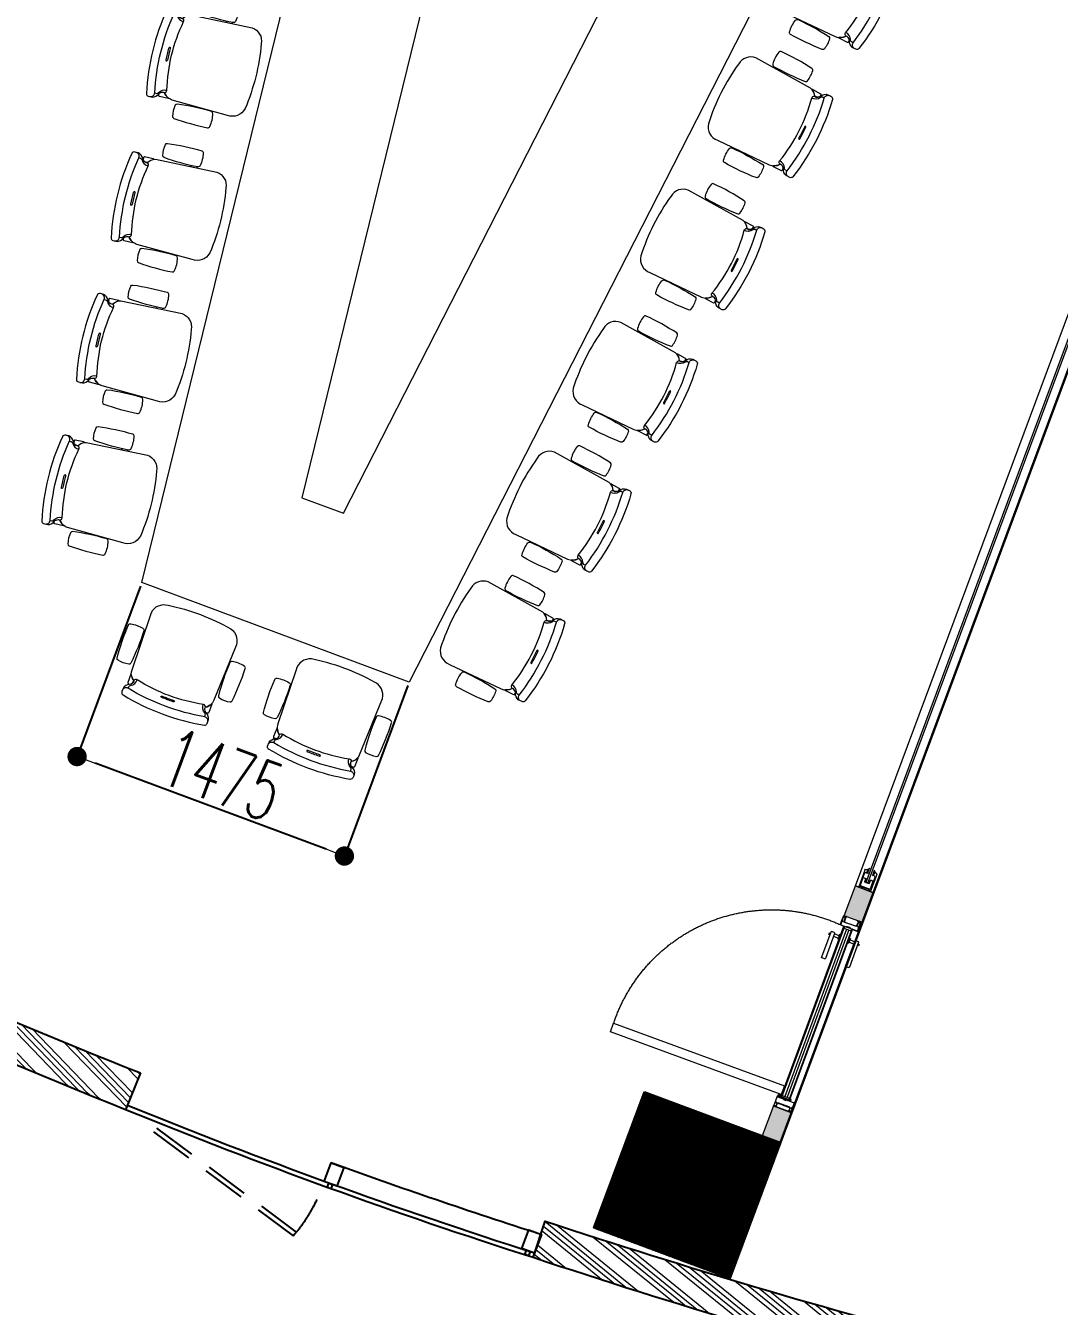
# Model space of a CAD drawing. Header units: millimetres. Extents: x -774950 to -670403, y -1165325 to -1109738.
# Drawn here: x -765314 to -759968, y -1148954 to -1142332 of the extents above; entities that cross this region are included whole.
import ezdxf

# ---------------------------------------------------------------- set-up
doc = ezdxf.new("R2010")
doc.units = ezdxf.units.MM
doc.header["$LTSCALE"] = 3000
doc.header["$MEASUREMENT"] = 0
doc.header["$PDMODE"] = 35
doc.header["$PDSIZE"] = -100
for name, pattern in [('DASHED', [0.75, 0.5, -0.25]), ('DASHED2', [0.375, 0.25, -0.125]), ('HIDDEN', [0.375, 0.25, -0.125])]:
    doc.linetypes.add(name, pattern=pattern)
doc.layers.get('0').update_dxf_attribs({"linetype": 'CONTINUOUS'})
doc.layers.get('DEFPOINTS').update_dxf_attribs({"linetype": 'CONTINUOUS'})
for name, color, linetype, lineweight in [('1-fur', 8, 'CONTINUOUS', 0), ('A-DOOR-FULL', 40, 'CONTINUOUS', 18), ('A-WALL', 26, 'CONTINUOUS', 25), ('AR_01_WALL', 134, 'CONTINUOUS', 20), ('DR-GLASS', 170, 'CONTINUOUS', 13), ('I- FURN', 251, 'CONTINUOUS', 9), ('IN-DOOR', 8, 'CONTINUOUS', 0), ('PR-ALU SECTION', 8, 'CONTINUOUS', 9), ('PR-HATCH', 8, 'CONTINUOUS', 0), ('PR-LINE', 8, 'DASHED2', 9)]:
    doc.layers.add(name, color=color, linetype=linetype, lineweight=lineweight)
for name, color, linetype in [('GFRAME', 7, 'CONTINUOUS'), ('HATCH', 8, 'CONTINUOUS'), ('STR_COL', 3, 'CONTINUOUS'), ('str_col_hatch', 8, 'CONTINUOUS'), ('WIN', 5, 'CONTINUOUS')]:
    doc.layers.add(name, color=color, linetype=linetype)
doc.layers.add('PR- GLASS', color=7, linetype='CONTINUOUS', lineweight=9, true_color=0x0505ff)
doc.layers.add('PR-FULL HT', color=7, linetype='CONTINUOUS', lineweight=13, true_color=0x6e3e30)
doc.styles.add('INSIDE', font='simplex.shx', dxfattribs={"width": 0.6})
doc.dimstyles.new('INTERNAL', dxfattribs={"dimtxt": 300, "dimasz": 100, "dimexe": 50, "dimexo": 20, "dimgap": 25, "dimtad": 1, "dimdec": 0, "dimzin": 9, "dimdsep": 46, "dimtxsty": 'INSIDE', "dimblk1": 'DOT', "dimblk2": 'DOT', "dimsah": 1, "dimcen": 0.09, "dimdle": 30, "dimclrd": 8, "dimclre": 44, "dimadec": 0, "dimazin": 0, "dimtfac": 1, "dimtdec": 0, "dimtofl": 0, "dimtmove": 2, "dimatfit": 3, "dimldrblk": 'DOT', "dimfxl": 0, "dimtolj": 1, "dimtzin": 0, "dimarcsym": 0})

# ---------------------------------------------------------------- blocks, each defined once
blk = doc.blocks.new('A$C59D712C3')
at = {"color": 1}
for points in [[(77.8, 102.3), (69.8, 0), (0, 5.5), (8, 107.8)], [(54.8, 128.2), (52.9, 104.2), (33, 105.8), (34.8, 129.7)]]:
    blk.add_lwpolyline(points, close=True, dxfattribs=at)
blk = doc.blocks.new('A$C61A16EB0')
at = {"rotation": 1.399804186124865}
blk.add_blockref('A$C59D712C3', (0.1, -1.7), dxfattribs=at)
blk = doc.blocks.new('vw layout final block')
at = {"layer": 'AR_01_WALL', "linetype": 'Continuous'}
h = blk.add_hatch(dxfattribs=at)
h.set_pattern_fill('ANSI34', color=8, scale=190, angle=89.02345)
h.set_pattern_definition([(134.023449, (138071.39, 69489.95), (-102.4654, -99.030762), []), (134.023449, (138071.96, 69523.54), (-102.4654, -99.030762), []), (134.023449, (138072.53, 69557.12), (-102.4654, -99.030762), []), (134.023449, (138073.1, 69590.7), (-102.4654, -99.030762), [])])
edge = h.paths.add_edge_path()
edge.add_line((-639752, -1055180.9), (-639828.4, -1055371.5))
edge.add_arc((-626345, -1021736.8), 36236.6, 243.81788, 248.15531, ccw=False)
edge.add_line((-642333.5, -1054255.4), (-642264.5, -1054069.7))
edge.add_arc((-626988.3, -1022924.5), 34689.8, 243.87286, 248.41146)
h = blk.add_hatch(dxfattribs=at)
h.set_pattern_fill('ANSI34', color=8, scale=190, angle=96)
h.set_pattern_definition([(141, (0, 154223.2), (-89.678156, -110.7433), []), (141, (-3.51, 154256.6), (-89.678156, -110.7433), []), (141, (-7.02, 154290), (-89.678156, -110.7433), []), (141, (-10.53, 154323.4), (-89.678156, -110.7433), [])])
edge = h.paths.add_edge_path()
edge.add_line((-635458.3, -1056597.4), (-635511, -1056795.8))
edge.add_arc((-625373.4, -1018802.2), 39322.8, 251.69924, 255.06029, ccw=False)
edge.add_line((-637721, -1056136.1), (-637658.2, -1055947.7))
edge.add_arc((-626159.8, -1021064.2), 36729.6, 251.7566, 255.3354)
at = {"layer": 'str_col_hatch', "linetype": 'Continuous'}
h = blk.add_hatch(dxfattribs=at)
h.set_pattern_fill('ANSI31', color=256, scale=50, angle=340, style=0)
h.set_pattern_definition([(25, (-15832.223, -471116.0655), (-2.641364136, 5.66442367), [])])
h.paths.add_polyline_path([(-643223.9, -1053924), (-642333.5, -1054255.4), (-642299.1, -1054162.7), (-642299.1, -1054162.7), (-642299.1, -1054162.7), (-642298.9, -1054162.4), (-642298.9, -1054162.4), (-642002.2, -1053365), (-642892.5, -1053033.7)])
h.paths.add_polyline_path([(-637144.9, -1055279.5), (-637406.5, -1055982.4), (-636703.6, -1056244), (-636442, -1055541.1)])
h.paths.add_polyline_path([(-645908.8, -1063861.6), (-645577.4, -1062971.3), (-646467.7, -1062639.9), (-646799.1, -1063530.3)])
at = {"layer": 'HATCH', "linetype": 'Continuous', "elevation": 0}
for points in [[(-639752, -1055180.9), (-639828.4, -1055371.5, -0.018928), (-642333.5, -1054255.4), (-642264.5, -1054069.7, 0.019806)], [(-635458.3, -1056597.4), (-635511, -1056795.8, -0.014666), (-637721, -1056136.1), (-637658.2, -1055947.7, 0.015617)]]:
    blk.add_lwpolyline(points, format="xyb", close=True, dxfattribs=at)
at = {"layer": 'STR_COL'}
blk.add_lwpolyline([(-637144.9, -1055279.5), (-636442, -1055541.1), (-636703.6, -1056244), (-637406.5, -1055982.4)], close=True, dxfattribs=at)
at = {"layer": 'WIN', "elevation": 0}
for points in [[(-637721, -1056136.1, -0.019667), (-639828.4, -1055371.5)], [(-637713.5, -1056113.3, -0.019667), (-639819.4, -1055349.2, -0.019667)], [(-637682.4, -1056015.7, -0.010088), (-638766.2, -1055645.7, -0.010088)]]:
    blk.add_lwpolyline(points, format="xyb", dxfattribs=at)
at = {"layer": 'WIN', "linetype": 'HIDDEN', "ltscale": 0.3, "elevation": 0}
blk.add_lwpolyline([(-638809.6, -1055764.6, -0.095522), (-638960.6, -1056022.7), (-639766.5, -1055422.3)], format="xyb", dxfattribs=at)
blk.add_lwpolyline([(-638944.4, -1056003.6), (-639750.5, -1055403.1)], dxfattribs=at)
at = {"layer": 'GFRAME', "linetype": 'Continuous', "rotation": 163.0059639133915}
for p in [(-638699.3, -1055666, 0), (-637677.2, -1056013.5, 0)]:
    blk.add_blockref('A$C61A16EB0', p, dxfattribs=at)
blk = doc.blocks.new('GLASS PATCH')
at = {"layer": 'PR-ALU SECTION'}
for p, q in [((-11245.2, -11600.3), (-11245.2, -11602.3)), ((-11244.2, -11600.3), (-11245.2, -11600.3)), ((-11245.2, -11602.3), (-11242.7, -11602.3)), ((-11244.2, -11599.3), (-11244.2, -11600.3)), ((-11207.2, -11599.3), (-11244.2, -11599.3)), ((-11242.7, -11622.3), (-11242.7, -11602.3)), ((-11241.2, -11623.8), (-11241.2, -11600.8)), ((-11213, -11600.8), (-11241.2, -11600.8)), ((-11241.2, -11601.3), (-11222.7, -11601.3)), ((-11222.7, -11607.3), (-11230.7, -11607.3)), ((-11230.7, -11617.3), (-11230.7, -11607.3)), ((-11222.7, -11601.3), (-11222.7, -11607.3)), ((-11211.2, -11604.5), (-11213, -11600.8)), ((-11212.4, -11606.4), (-11211.2, -11604.5)), ((-11211.2, -11607.3), (-11212.4, -11606.4)), ((-11206.2, -11604.5), (-11211.2, -11604.5)), ((-11211.2, -11604.5), (-11210, -11605.6)), ((-11210, -11605.6), (-11205.1, -11605.6)), ((-11207.2, -11599.3), (-11205.2, -11600)), ((-11206.2, -11605.5), (-11206.2, -11604.5)), ((-11205.2, -11605.5), (-11206.2, -11605.5)), ((-11205.2, -11600), (-11205.2, -11605.5)), ((-11205.1, -11602.9), (-11205.1, -11605.6)), ((-11200.5, -11607.3), (-11205.1, -11602.9)), ((-11245.2, -11624.3), (-11245.2, -11622.3)), ((-11245.2, -11622.3), (-11242.7, -11622.3)), ((-11244.2, -11624.3), (-11245.2, -11624.3)), ((-11244.2, -11625.3), (-11244.2, -11624.3)), ((-11207.2, -11625.3), (-11244.2, -11625.3)), ((-11241.2, -11623.3), (-11222.7, -11623.3)), ((-11213, -11623.8), (-11241.2, -11623.8)), ((-11222.7, -11617.3), (-11230.7, -11617.3)), ((-11222.7, -11623.3), (-11222.7, -11617.3)), ((-11211.2, -11620.1), (-11213, -11623.8)), ((-11211.2, -11617.3), (-11212.4, -11618.1)), ((-11212.4, -11618.1), (-11211.2, -11620.1)), ((-11211.2, -11620.1), (-11210, -11618.9)), ((-11206.2, -11620.1), (-11211.2, -11620.1)), ((-11210, -11618.9), (-11205.1, -11618.9)), ((-11207.2, -11625.3), (-11205.2, -11624.6)), ((-11205.2, -11619.1), (-11206.2, -11619.1)), ((-11206.2, -11619.1), (-11206.2, -11620.1)), ((-11205.2, -11624.6), (-11205.2, -11619.1)), ((-11200.5, -11617.3), (-11205.1, -11621.7)), ((-11205.1, -11621.7), (-11205.1, -11618.9))]:
    blk.add_line(p, q, dxfattribs=at)
blk.add_lwpolyline([(-11241.2, -11601.3), (-11222.7, -11601.3), (-11222.7, -11607.3), (-11230.7, -11607.3), (-11230.7, -11617.3), (-11222.7, -11617.3), (-11222.7, -11623.3), (-11241.2, -11623.3)], close=True, dxfattribs=at)
for points, knots in [([(-11207.6, -11607.3), (-11208.8, -11606.7), (-11210.2, -11606), (-11211.1, -11607.1), (-11211.2, -11607.3)], [0, 0, 0, 0, 3.277935, 3.838999, 3.838999, 3.838999, 3.838999]), ([(-11204.1, -11607.3), (-11205.3, -11606.7), (-11206.7, -11606), (-11207.6, -11607.1), (-11207.6, -11607.3)], [0, 0, 0, 0, 3.196261, 3.767448, 3.767448, 3.767448, 3.767448]), ([(-11200.5, -11607.3), (-11202.1, -11606.6), (-11203.9, -11605.8), (-11204.1, -11607.2), (-11204.1, -11607.3)], [0, 0, 0, 0, 3.605923, 3.8901, 3.8901, 3.8901, 3.8901]), ([(-11207.6, -11617.3), (-11208.8, -11617.9), (-11210.2, -11618.6), (-11211.1, -11617.5), (-11211.2, -11617.3)], [0, 0, 0, 0, 3.277935, 3.838999, 3.838999, 3.838999, 3.838999]), ([(-11204.1, -11617.3), (-11205.3, -11617.9), (-11206.7, -11618.6), (-11207.6, -11617.5), (-11207.6, -11617.3)], [0, 0, 0, 0, 3.196261, 3.767448, 3.767448, 3.767448, 3.767448]), ([(-11200.5, -11617.3), (-11202.1, -11618), (-11203.9, -11618.7), (-11204.1, -11617.4), (-11204.1, -11617.3)], [0, 0, 0, 0, 3.605923, 3.8901, 3.8901, 3.8901, 3.8901])]:
    blk.add_open_spline(points, degree=3, knots=knots, dxfattribs=at)
blk = doc.blocks.new('*U129')
at = {"layer": 'PR- GLASS', "elevation": 0}
blk.add_lwpolyline([(-76166.4, -32840.5), (-76166.4, -32852.5), (-84315.9, -32852.5), (-84315.9, -32840.5)], close=True, dxfattribs=at)
at = {"layer": 'PR-LINE', "ltscale": 5, "elevation": 0}
blk.add_lwpolyline([(-84351.9, -32796.5), (-84351.9, -32896.5), (-76130.4, -32896.5), (-76130.4, -32796.5)], close=True, dxfattribs=at)
at = {"layer": 'PR-ALU SECTION', "xscale": -2.485489525280366, "yscale": 2.485489525280353, "zscale": 2.485489525280353, "rotation": 179.9999854000356}
blk.add_blockref('GLASS PATCH', (-56402, -61708.8, 0), dxfattribs=at)
blk = doc.blocks.new('*U150')
at = {"layer": 'PR-HATCH'}
h = blk.add_hatch(color=256, dxfattribs=at)
h.dxf.hatch_style = 1
h.paths.add_polyline_path([(-79931.4, -39967.2), (-79766.4, -39967.2), (-79766.4, -39867.2), (-79931.4, -39867.2)])
at = {"layer": 'PR-FULL HT', "elevation": 0}
blk.add_lwpolyline([(-79931.4, -39967.2), (-79766.4, -39967.2), (-79766.4, -39867.2), (-79931.4, -39867.2)], close=True, dxfattribs=at)
blk = doc.blocks.new('rub1')
at = {"lineweight": 20}
h = blk.add_hatch(color=8, dxfattribs=at)
h.paths.add_polyline_path([(285.1, 663.6), (284.4, 663.6, 0.06789), (284.3, 663.1), (284, 663.1), (284, 663.6), (283.7, 663.6), (283.7, 662.4), (284, 662.4), (284, 662.9), (284.3, 662.9, 0.066804), (284.4, 662.3), (285.1, 662.3, 0.299446), (285.5, 662.9), (285.5, 663.1, 0.299446)])
h.paths.add_polyline_path([(285.4, 663.1), (285.4, 662.9, -0.365226), (285, 662.5), (284.6, 662.5, -0.12053), (284.6, 663.5), (285, 663.5, -0.209232)], flags=16)
at = {"layer": '1-fur', "color": 8, "lineweight": 20}
for p, q in [((284.4, 663.6), (285.1, 663.6)), ((284.4, 662.3), (285.1, 662.3)), ((284.6, 663.5), (285, 663.5)), ((284.6, 662.5), (285, 662.5)), ((285.4, 663.1), (285.4, 662.9)), ((285.5, 663.1), (285.5, 662.9))]:
    blk.add_line(p, q, dxfattribs=at)
for points in [[(284, 662.9), (284, 662.4), (283.7, 662.4), (283.7, 663.6), (284, 663.6), (284, 663.1)], [(284.3, 663.1), (284, 663.1)], [(284, 662.9), (284.3, 662.9)]]:
    blk.add_lwpolyline(points, dxfattribs=at)
for centre, radius, start, end in [((286.3, 663), 1.99, 160.4255, 175.9608), ((286.3, 663), 1.99, 182.636, 197.9236), ((286.5, 663), 1.99, 165.4708, 192.9616), ((284.8, 662.9), 0.623, 16.2565, 63.5269), ((285, 662.9), 0.413, 282.3178, 2.5719), ((284.9, 663), 0.623, 3.1317, 69.8122), ((284.9, 662.9), 0.623, 290.1878, 356.8683)]:
    blk.add_arc(centre, radius, start, end, dxfattribs=at)
blk = doc.blocks.new('*U241')
at = {"layer": 'IN-DOOR', "color": 8, "ltscale": 2}
for p, q in [((-32.13, 4.42), (-32.13, 4.64)), ((-32.13, 4.64), (-31.89, 4.64)), ((-31.89, 4.42), (-31.89, 4.64)), ((-36, 3.3), (-36, 0)), ((-36, 3.29), (-36, 2.86)), ((-34.92, 3.3), (-35.99, 3.3)), ((-35.98, 2.84), (-35.92, 2.84)), ((-35.96, 3.17), (-35.96, 3.25)), ((-35.95, 3.26), (-34.97, 3.26)), ((-35.91, 2.83), (-35.91, 2.79)), ((-35.9, 2.78), (-35.83, 2.76)), ((-35.82, 2.77), (-35.86, 2.83)), ((-35.85, 2.84), (-35.11, 2.84)), ((-35.09, 2.88), (-35.81, 2.88)), ((-35.09, 2.82), (-35.11, 2.77)), ((-35.09, 2.76), (-34.98, 2.76)), ((-35.04, 2.83), (-35.04, 2.83)), ((-34.93, 2.81), (-35.02, 2.81)), ((-34.96, 3.25), (-34.96, 3.2)), ((-34.96, 2.74), (-34.96, 1.81)), ((-34.94, 3.18), (-34.94, 3.18)), ((-34.91, 3.21), (-34.91, 3.29)), ((-34.91, 0.51), (-34.91, 2.79)), ((-32.56, 3.81), (-32.56, 4.31)), ((-32.56, 2.62), (-32.56, 2.84)), ((-32.56, 2.84), (-31.66, 2.84)), ((-32.56, 2.62), (-31.66, 2.62)), ((-32.45, 4.42), (-27.72, 4.42)), ((-32.45, 3.7), (-27.72, 3.7)), ((-32.34, 2.84), (-32.34, 3.7)), ((-31.87, 2.84), (-31.87, 3.7)), ((-31.66, 2.62), (-31.66, 2.84)), ((-27.61, 3.81), (-27.61, 4.31)), ((-0.79, 3.21), (-0.79, 3.29)), ((-0.79, 0.51), (-0.79, 2.79)), ((-0.78, 3.3), (-0.01, 3.3)), ((-0.77, 2.81), (-0.68, 2.81)), ((-0.76, 3.18), (-0.76, 3.18)), ((-0.75, 3.25), (-0.75, 3.2)), ((-0.74, 2.74), (-0.74, 1.81)), ((-0.05, 3.26), (-0.73, 3.26)), ((-0.61, 2.76), (-0.72, 2.76)), ((-0.67, 2.83), (-0.67, 2.83)), ((-0.62, 2.82), (-0.59, 2.77)), ((-0.61, 2.88), (-0.19, 2.88)), ((-0.15, 2.84), (-0.6, 2.84)), ((-0.18, 2.77), (-0.14, 2.83)), ((-0.1, 2.78), (-0.17, 2.76)), ((-0.09, 2.83), (-0.09, 2.79)), ((-0.02, 2.84), (-0.08, 2.84)), ((-0.04, 3.17), (-0.04, 3.25)), ((0, 3.3), (0, 0)), ((0, 3.29), (0, 2.86)), ((-36, 0.44), (-36, 0.01)), ((-35.99, 0), (-34.92, 0)), ((-35.92, 0.46), (-35.98, 0.46)), ((-35.96, 0.05), (-35.96, 0.13)), ((-34.97, 0.04), (-35.95, 0.04)), ((-35.91, 0.5), (-35.91, 0.47)), ((-35.83, 0.54), (-35.9, 0.51)), ((-35.86, 0.47), (-35.82, 0.53)), ((-35.11, 0.46), (-35.85, 0.46)), ((-35.81, 0.42), (-35.09, 0.42)), ((-35.11, 0.52), (-35.09, 0.48)), ((-34.98, 0.54), (-35.09, 0.54)), ((-35.04, 0.47), (-35.04, 0.47)), ((-35.03, 0.2), (-35.03, 0.14)), ((-35.02, 0.49), (-34.93, 0.49)), ((-35.01, 0.22), (-35.01, 0.22)), ((-35.01, 0.12), (-34.93, 0.12)), ((-34.98, 0.18), (-34.99, 0.2)), ((-34.96, 1.81), (-34.97, 1.8)), ((-34.97, 1.8), (-34.96, 1.79)), ((-34.96, 1.79), (-34.96, 0.56)), ((-34.93, 0.16), (-34.96, 0.16)), ((-34.96, 0.1), (-34.96, 0.05)), ((-34.94, 0.12), (-34.94, 0.12)), ((-34.88, 0.19), (-34.92, 0.17)), ((-34.91, 0.1), (-34.91, 0.02)), ((-34.91, 0.01), (-34.91, 0.09)), ((-34.89, 0), (-34.2, 0)), ((-34.87, 0.08), (-34.85, 0.18)), ((-34.83, 0.06), (-34.85, 0.06)), ((-34.81, 0.05), (-34.82, 0.07)), ((-34.79, 0.07), (-34.8, 0.05)), ((-34.3, 0.06), (-34.77, 0.06)), ((-34.2, 0.81), (-34.2, 0)), ((-32.56, 0.98), (-32.56, 0.77)), ((-32.56, 0.98), (-31.66, 0.98)), ((-32.56, 0.77), (-31.66, 0.77)), ((-32.34, 0.77), (-32.34, -0.1)), ((-31.87, 0.77), (-31.87, -0.1)), ((-31.66, 0.98), (-31.66, 0.77)), ((-1.8, 0), (-1.8, 0.1)), ((-0.81, 0), (-1.8, 0)), ((-1.76, 0.06), (-1.65, 0.06)), ((-1.63, 0.07), (-1.62, 0.05)), ((-1.61, 0.05), (-0.88, 0.07)), ((-0.87, 0.06), (-0.86, 0.06)), ((-0.84, 0.08), (-0.85, 0.18)), ((-0.82, 0.19), (-0.79, 0.17)), ((-0.79, 0.1), (-0.79, 0.02)), ((-0.79, 0.01), (-0.79, 0.09)), ((-0.78, 0.16), (-0.74, 0.16)), ((-0.01, 0), (-0.78, 0)), ((-0.68, 0.49), (-0.77, 0.49)), ((-0.69, 0.12), (-0.77, 0.12)), ((-0.76, 0.12), (-0.76, 0.12)), ((-0.75, 0.1), (-0.75, 0.05)), ((-0.74, 1.81), (-0.73, 1.8)), ((-0.73, 1.8), (-0.74, 1.79)), ((-0.74, 1.79), (-0.74, 0.56)), ((-0.73, 0.04), (-0.05, 0.04)), ((-0.72, 0.54), (-0.62, 0.54)), ((-0.72, 0.18), (-0.71, 0.2)), ((-0.69, 0.22), (-0.69, 0.22)), ((-0.68, 0.2), (-0.68, 0.14)), ((-0.67, 0.47), (-0.67, 0.47)), ((-0.6, 0.52), (-0.62, 0.48)), ((-0.19, 0.42), (-0.61, 0.42)), ((-0.6, 0.46), (-0.15, 0.46)), ((-0.14, 0.47), (-0.18, 0.53)), ((-0.17, 0.54), (-0.1, 0.51)), ((-0.09, 0.5), (-0.09, 0.47)), ((-0.08, 0.46), (-0.02, 0.46)), ((-0.04, 0.05), (-0.04, 0.13)), ((0, 0.44), (0, 0.01)), ((-32.56, -0.21), (-32.56, -0.71)), ((-32.45, -0.1), (-27.72, -0.1)), ((-32.45, -0.82), (-27.72, -0.82)), ((-32.13, -0.82), (-32.13, -1.03)), ((-32.13, -1.03), (-31.89, -1.03)), ((-31.89, -0.82), (-31.89, -1.03)), ((-27.61, -0.21), (-27.61, -0.71))]:
    blk.add_line(p, q, dxfattribs=at)
at = {"layer": 'IN-DOOR', "color": 8, "ltscale": 3}
for p, q in [((-35.03, 3.16), (-35.03, 3.09)), ((-34.93, 3.18), (-35.01, 3.18)), ((-35.01, 3.08), (-35.01, 3.08)), ((-35, 3.09), (-34.98, 3.12)), ((-34.96, 3.13), (-34.93, 3.13)), ((-34.92, 3.13), (-34.9, 3.11)), ((-34.91, 3.28), (-34.91, 3.2)), ((-34.21, 3.3), (-34.89, 3.3)), ((-34.87, 3.12), (-34.87, 3.22)), ((-34.85, 3.24), (-34.83, 3.24)), ((-34.82, 3.23), (-34.81, 3.24)), ((-34.8, 3.24), (-34.79, 3.23)), ((-34.77, 3.24), (-34.3, 3.24)), ((-34.26, 2.56), (-34.27, 2.55)), ((-34.27, 2.55), (-34.26, 2.54)), ((-34.26, 3.2), (-34.26, 2.56)), ((-34.26, 2.54), (-34.26, 2.11)), ((-34.21, 2), (-34.21, 3.14)), ((-34.21, 0.91), (-34.21, 2.7)), ((-1.85, 2), (-1.85, 3.3)), ((-1.85, 3.3), (-0.81, 3.3)), ((-1.85, 0.91), (-1.85, 2.86)), ((-1.8, 3.2), (-1.8, 3.17)), ((-1.8, 3.17), (-1.79, 3.16)), ((-1.79, 3.16), (-1.8, 3.15)), ((-1.8, 3.15), (-1.8, 2.11)), ((-1.65, 3.24), (-1.76, 3.24)), ((-1.62, 3.24), (-1.63, 3.23)), ((-0.88, 3.23), (-1.61, 3.24)), ((-0.86, 3.24), (-0.87, 3.24)), ((-0.84, 3.12), (-0.84, 3.22)), ((-0.79, 3.13), (-0.81, 3.11)), ((-0.79, 3.28), (-0.79, 3.2)), ((-0.74, 3.13), (-0.78, 3.13)), ((-0.77, 3.18), (-0.69, 3.18)), ((-0.71, 3.09), (-0.72, 3.12)), ((-0.69, 3.08), (-0.7, 3.08)), ((-0.68, 3.16), (-0.68, 3.09)), ((-34.4, 2.03), (-34.4, 1.57)), ((-34.3, 2.07), (-34.36, 2.07)), ((-34.35, 1.53), (-34.3, 1.53)), ((-34.34, 1.83), (-34.34, 1.99)), ((-34.34, 1.61), (-34.34, 1.77)), ((-34.31, 2), (-34.23, 1.98)), ((-34.23, 1.62), (-34.31, 1.6)), ((-34.27, 1.04), (-34.28, 1.03)), ((-34.28, 1.01), (-34.27, 1)), ((-34.26, 1.49), (-34.26, 1.05)), ((-34.26, 0.99), (-34.26, 0.1)), ((-34.21, 0.82), (-34.21, 0.85)), ((-34.17, 0.89), (-34.2, 0.9)), ((-34.2, 0.86), (-34.17, 0.84)), ((-2.16, 0.77), (-2.16, 0.88)), ((-2.14, 0.9), (-2.08, 0.88)), ((-1.8, 0.75), (-2.14, 0.75)), ((-2.11, 0.85), (-2.11, 0.82)), ((-2.08, 0.84), (-2.1, 0.86)), ((-2.1, 0.81), (-1.86, 0.81)), ((-1.89, 0.89), (-1.86, 0.9)), ((-1.86, 0.86), (-1.89, 0.84)), ((-1.85, 0.82), (-1.85, 0.85)), ((-1.75, 2), (-1.83, 1.98)), ((-1.83, 1.62), (-1.75, 1.6)), ((-1.8, 1.49), (-1.8, 1.05)), ((-1.8, 0.99), (-1.8, 0.1)), ((-1.79, 1.04), (-1.79, 1.03)), ((-1.79, 1.01), (-1.79, 1)), ((-1.76, 2.07), (-1.7, 2.07)), ((-1.71, 1.53), (-1.76, 1.53)), ((-1.72, 1.83), (-1.72, 1.99)), ((-1.72, 1.61), (-1.72, 1.77)), ((-1.66, 2.03), (-1.66, 1.57))]:
    blk.add_line(p, q, dxfattribs=at)
at = {"layer": 'IN-DOOR', "color": 8, "linetype": 'DASHED'}
blk.add_lwpolyline([(-2.36, 2.73), (-2.36, 34.98), (-4, 34.98), (-4, 2.73)], close=True, dxfattribs=at)
at = {"layer": 'IN-DOOR', "color": 8}
for points in [[(-2.07, 2.62), (-34.21, 2.62), (-34.21, 2.49), (-2.07, 2.49)], [(-2.07, 2.49), (-33.9, 2.49), (-33.9, 1.11), (-2.07, 1.11)], [(-2.07, 0.98), (-34.21, 0.98), (-34.21, 1.11), (-2.07, 1.11)]]:
    blk.add_lwpolyline(points, dxfattribs=at)
for points in [[(-34.21, 2.49), (-33.9, 2.49), (-33.9, 1.11), (-34.21, 1.11)], [(-1.96, 2.49), (-2.28, 2.49), (-2.28, 1.11), (-1.96, 1.11)]]:
    blk.add_lwpolyline(points, close=True, dxfattribs=at)
at = {"layer": 'IN-DOOR', "color": 8, "linetype": 'Continuous', "lineweight": 25}
for points in [[(-1.95, 0.99), (-1.86, 0.99, 0.414214), (-1.85, 1), (-1.85, 2.87, 3.112272), (-2.02, 2.63, -0.513651), (-1.96, 2.59), (-1.96, 1, 0.414214)], [(-2.24, 2.77, 0.414214), (-2.22, 2.77), (-2.2, 2.77, 0.307235), (-2.05, 2.75), (-2.03, 2.73, 0.414214), (-2.02, 2.73), (-1.95, 2.81, 0.414214), (-1.96, 2.82), (-1.97, 2.84, 0.307235), (-2.02, 2.98), (-2.02, 3.01, 0.414214), (-2.03, 3.02), (-2.13, 3.04, 0.414214), (-2.14, 3.03), (-2.14, 3.01, 0.307235), (-2.24, 2.89), (-2.26, 2.88, 0.414214), (-2.27, 2.87)]]:
    blk.add_lwpolyline(points, format="xyb", close=True, dxfattribs=at)
at = {"layer": 'IN-DOOR', "color": 5}
for points in [[(-33.9, 2.02), (-2.28, 2.02)], [(-33.9, 1.58), (-2.28, 1.58)]]:
    blk.add_lwpolyline(points, dxfattribs=at)
at = {"layer": 'IN-DOOR', "color": 8, "linetype": 'DASHED'}
blk.add_arc((-4.8, 5.45), 29.53, 88.4446, 185.2074, dxfattribs=at)
at = {"layer": 'IN-DOOR', "color": 8, "ltscale": 2}
for centre, radius, start, end in [((-35.99, 3.29), 0.0108, 90, 180), ((-35.98, 2.86), 0.018, 180, 270), ((-35.95, 3.25), 0.0108, 90, 180), ((-35.93, 3.17), 0.0288, 180, 293.5782), ((-35.84, 2.8), 0.353, 84.9915, 103.4121), ((-35.92, 2.83), 0.0108, 360, 90), ((-35.9, 2.79), 0.0108, 180, 250), ((-35.82, 3.04), 0.0648, 81.2602, 348.7398), ((-35.85, 2.83), 0.0108, 90, 200), ((-35.81, 2.91), 0.0288, 115.8419, 270), ((-35.83, 2.77), 0.0108, 250, 20), ((-35.81, 3.13), 0.0252, 261.2602, 81.2602), ((-35.88, 3.13), 0.204, 286.1738, 325.757), ((-35.74, 3.02), 0.0252, 348.7398, 168.7398), ((-35.11, 2.82), 0.018, 360, 90), ((-35.09, 2.77), 0.018, 180, 270), ((-35.09, 2.83), 0.054, 360, 90), ((-35.02, 2.83), 0.018, 180, 270), ((-34.98, 2.74), 0.018, 360, 90), ((-34.97, 3.25), 0.0108, 360, 90), ((-34.94, 3.2), 0.018, 180, 270), ((-34.94, 3.21), 0.0288, 270, 360), ((-34.93, 2.79), 0.018, 360, 90), ((-34.92, 3.29), 0.0108, 360, 90), ((-32.45, 4.31), 0.108, 90, 180), ((-32.45, 3.81), 0.108, 180, 270), ((-27.72, 4.31), 0.108, 360, 90), ((-27.72, 3.81), 0.108, 270, 360), ((-0.78, 3.29), 0.0108, 90, 180), ((-0.76, 3.21), 0.0288, 180, 270), ((-0.77, 2.79), 0.018, 90, 180), ((-0.76, 3.2), 0.018, 270, 360), ((-0.73, 3.25), 0.0108, 90, 180), ((-0.72, 2.74), 0.018, 90, 180), ((-0.68, 2.83), 0.018, 270, 360), ((-0.61, 2.83), 0.054, 90, 180), ((-0.6, 2.82), 0.018, 90, 180), ((-0.61, 2.77), 0.018, 270, 360), ((-0.26, 3.02), 0.0252, 11.2602, 191.2602), ((-0.12, 3.13), 0.204, 214.243, 253.8262), ((-0.18, 3.04), 0.0648, 191.2602, 98.7398), ((-0.19, 3.13), 0.0252, 98.7398, 278.7398), ((-0.16, 2.8), 0.353, 76.5878, 95.0085), ((-0.19, 2.91), 0.0288, 270, 64.158), ((-0.17, 2.77), 0.0108, 160, 290), ((-0.15, 2.83), 0.0108, 340, 90), ((-0.1, 2.79), 0.0108, 290, 360), ((-0.08, 2.83), 0.0108, 90, 180), ((-0.07, 3.17), 0.0288, 246.4218, 360), ((-0.05, 3.25), 0.0108, 360, 90), ((-0.02, 2.86), 0.018, 270, 360), ((-0.01, 3.29), 0.0108, 360, 90), ((-35.98, 0.44), 0.018, 90, 180), ((-35.99, 0.01), 0.0108, 180, 270), ((-35.93, 0.13), 0.0288, 66.4218, 180), ((-35.95, 0.05), 0.0108, 180, 270), ((-35.92, 0.47), 0.0108, 270, 360), ((-35.85, 0.41), 0.27, 254.6491, 275.7262), ((-35.9, 0.5), 0.0108, 110, 180), ((-35.84, 0.26), 0.0648, 11.2602, 278.7398), ((-35.85, 0.47), 0.0108, 160, 270), ((-35.81, 0.39), 0.0288, 90, 244.158), ((-35.83, 0.53), 0.0108, 340, 110), ((-35.83, 0.17), 0.0252, 278.7398, 98.7398), ((-35.88, 0.2), 0.173, 28.706, 71.7459), ((-35.75, 0.28), 0.0252, 191.2602, 11.2602), ((-35.09, 0.52), 0.018, 90, 180), ((-35.11, 0.48), 0.018, 270, 360), ((-35.09, 0.47), 0.054, 270, 360), ((-35.02, 0.47), 0.018, 90, 180), ((-35.01, 0.2), 0.018, 90, 180), ((-35.01, 0.14), 0.018, 180, 270), ((-35.01, 0.2), 0.018, 360, 90), ((-34.98, 0.56), 0.018, 270, 360), ((-34.96, 0.18), 0.018, 180, 270), ((-34.97, 0.05), 0.0108, 270, 360), ((-34.94, 0.1), 0.018, 90, 180), ((-34.94, 0.09), 0.0288, 360, 90), ((-34.93, 0.51), 0.018, 270, 360), ((-34.93, 0.18), 0.018, 270, 315), ((-34.93, 0.1), 0.018, 360, 90), ((-34.92, 0.01), 0.0108, 270, 360), ((-34.89, 0.02), 0.018, 180, 270), ((-34.87, 0.18), 0.018, 360, 135), ((-34.85, 0.08), 0.018, 180, 270), ((-34.83, 0.08), 0.018, 270, 315), ((-34.8, 0.04), 0.0108, 45, 135), ((-34.77, 0.08), 0.018, 225, 270), ((-34.3, 0.1), 0.036, 270, 360), ((-1.76, 0.1), 0.036, 180, 270), ((-1.65, 0.08), 0.018, 270, 315), ((-1.62, 0.04), 0.0108, 45, 135), ((-0.87, 0.08), 0.018, 225, 270), ((-0.86, 0.08), 0.018, 270, 360), ((-0.84, 0.18), 0.018, 45, 180), ((-0.81, 0.02), 0.018, 270, 360), ((-0.77, 0.51), 0.018, 180, 270), ((-0.78, 0.18), 0.018, 225, 270), ((-0.76, 0.09), 0.0288, 90, 180), ((-0.77, 0.1), 0.018, 90, 180), ((-0.78, 0.01), 0.0108, 180, 270), ((-0.76, 0.1), 0.018, 360, 90), ((-0.73, 0.05), 0.0108, 180, 270), ((-0.72, 0.56), 0.018, 180, 270), ((-0.74, 0.18), 0.018, 270, 360), ((-0.69, 0.2), 0.018, 90, 180), ((-0.69, 0.2), 0.018, 360, 90), ((-0.69, 0.14), 0.018, 270, 360), ((-0.68, 0.47), 0.018, 360, 90), ((-0.61, 0.47), 0.054, 180, 270), ((-0.62, 0.52), 0.018, 360, 90), ((-0.6, 0.48), 0.018, 180, 270), ((-0.12, 0.2), 0.173, 108.254, 151.294), ((-0.25, 0.28), 0.0252, 168.7398, 348.7398), ((-0.16, 0.26), 0.0648, 261.2602, 168.7398), ((-0.17, 0.17), 0.0252, 81.2602, 261.2602), ((-0.19, 0.39), 0.0288, 295.8419, 90), ((-0.17, 0.53), 0.0108, 70, 200), ((-0.15, 0.41), 0.27, 264.2737, 285.3508), ((-0.15, 0.47), 0.0108, 270, 20), ((-0.1, 0.5), 0.0108, 360, 70), ((-0.08, 0.47), 0.0108, 180, 270), ((-0.07, 0.13), 0.0288, 360, 113.5782), ((-0.05, 0.05), 0.0108, 270, 360), ((-0.02, 0.44), 0.018, 360, 90), ((-0.01, 0.01), 0.0108, 270, 360), ((-32.45, -0.21), 0.108, 90, 180), ((-32.45, -0.71), 0.108, 180, 270), ((-27.72, -0.21), 0.108, 360, 90), ((-27.72, -0.71), 0.108, 270, 360)]:
    blk.add_arc(centre, radius, start, end, dxfattribs=at)
at = {"layer": 'IN-DOOR', "color": 8, "ltscale": 3}
for centre, radius, start, end in [((-35.01, 3.16), 0.018, 90, 180), ((-35.01, 3.09), 0.018, 180, 270), ((-35.01, 3.09), 0.0126, 277.0353, 26.015), ((-34.96, 3.12), 0.018, 90, 180), ((-34.93, 3.2), 0.018, 270, 360), ((-34.93, 3.12), 0.018, 45, 90), ((-34.89, 3.28), 0.018, 90, 180), ((-34.88, 3.12), 0.018, 225, 360), ((-34.85, 3.22), 0.018, 90, 180), ((-34.83, 3.22), 0.018, 45, 90), ((-34.8, 3.25), 0.0108, 225, 315), ((-34.77, 3.22), 0.018, 90, 135), ((-34.3, 3.2), 0.036, 360, 90), ((-1.76, 3.2), 0.036, 90, 180), ((-1.65, 3.22), 0.018, 45, 90), ((-1.62, 3.25), 0.0108, 225, 315), ((-0.87, 3.22), 0.018, 90, 135), ((-0.86, 3.22), 0.018, 360, 90), ((-0.82, 3.12), 0.018, 180, 315), ((-0.81, 3.28), 0.018, 360, 90), ((-0.77, 3.2), 0.018, 180, 270), ((-0.78, 3.12), 0.018, 90, 135), ((-0.74, 3.12), 0.018, 360, 90), ((-0.7, 3.09), 0.0126, 153.985, 262.9647), ((-0.69, 3.16), 0.018, 360, 90), ((-0.69, 3.09), 0.018, 270, 360), ((-34.36, 2.03), 0.036, 90, 180), ((-34.35, 1.58), 0.0452, 191.7193, 271.6001), ((-34.33, 1.8), 0.018, 134.427, 225.573), ((-34.32, 1.99), 0.018, 75.8258, 180), ((-34.35, 1.83), 0.018, 314.427, 360), ((-34.35, 1.77), 0.018, 360, 45.573), ((-34.32, 1.61), 0.018, 180, 284.1742), ((-34.3, 2.11), 0.036, 270, 360), ((-34.3, 1.49), 0.036, 360, 90), ((-34.27, 1.02), 0.0108, 135, 225), ((-34.28, 1.05), 0.018, 315, 360), ((-34.28, 0.99), 0.018, 360, 45), ((-34.23, 2), 0.018, 255.8258, 360), ((-34.23, 1.6), 0.018, 360, 104.1742), ((-34.2, 0.91), 0.0108, 180, 270), ((-34.2, 0.85), 0.0108, 90, 180), ((-34.2, 0.82), 0.0108, 180, 270), ((-34.17, 0.86), 0.0216, 270, 90), ((-2.14, 0.88), 0.018, 90, 180), ((-2.14, 0.77), 0.018, 180, 270), ((-2.1, 0.85), 0.0108, 90, 180), ((-2.1, 0.82), 0.0108, 180, 270), ((-2.08, 0.86), 0.0216, 270, 90), ((-1.89, 0.86), 0.0216, 90, 270), ((-1.86, 0.91), 0.0108, 270, 360), ((-1.86, 0.85), 0.0108, 360, 90), ((-1.86, 0.82), 0.0108, 270, 360), ((-1.83, 2), 0.018, 180, 284.1742), ((-1.83, 1.6), 0.018, 75.8258, 180), ((-1.76, 2.11), 0.036, 180, 270), ((-1.76, 1.49), 0.036, 90, 180), ((-1.78, 1.05), 0.018, 180, 225), ((-1.78, 0.99), 0.018, 135, 180), ((-1.79, 1.02), 0.0108, 315, 45), ((-1.74, 1.99), 0.018, 360, 104.1742), ((-1.74, 1.61), 0.018, 255.8258, 360), ((-1.71, 1.83), 0.018, 180, 225.573), ((-1.73, 1.8), 0.018, 314.427, 45.573), ((-1.71, 1.77), 0.018, 134.427, 180), ((-1.71, 1.58), 0.0452, 268.3999, 348.2806), ((-1.7, 2.03), 0.036, 360, 90)]:
    blk.add_arc(centre, radius, start, end, dxfattribs=at)
at = {"layer": 'IN-DOOR', "color": 8, "lineweight": 20, "extrusion": (0, 0, -1), "xscale": 0.1118615642299428, "yscale": 0.1118615642299428, "zscale": -0.1118615642299429, "rotation": 90.00002373157199}
blk.add_blockref('rub1', (76.13, -30.93), dxfattribs=at)
blk = doc.blocks.new('GLASS DOOR')
at = {"layer": 'A-DOOR-FULL', "linetype": 'Continuous', "xscale": 29.16666563673521, "yscale": 29.16666563673521, "zscale": 29.16666563673521, "rotation": 89.99989653425754}
blk.add_blockref('*U241', (51.5, 57.6, 0), dxfattribs=at)
blk = doc.blocks.new('CHAIR - STEELCASE - LETSB')
at = {"layer": 'I- FURN', "color": 24, "lineweight": 9}
for points in [[(-369.7, 257.7, -0.089353), (-369.7, 316.7, -0.334929), (-360.7, 325, -0.034973), (-179.6, 330.4, -0.382328), (-169.8, 320.9, -0.10237), (-169.8, 253.5, -0.318036), (-179.6, 244.3, -0.036857), (-360.8, 249.5, -0.333729)], [(-369.7, -242.2, 0.089353), (-369.7, -301.1, 0.334929), (-360.7, -309.4, 0.034973), (-179.6, -314.8, 0.382328), (-169.8, -305.4, 0.10237), (-169.8, -237.9, 0.318036), (-179.6, -228.8, 0.036857), (-360.7, -233.9, 0.333729)]]:
    blk.add_lwpolyline(points, format="xyb", close=True, dxfattribs=at)
at = {"layer": 'I- FURN'}
blk.add_lwpolyline([(-513.5, 241.7, 0.34479), (-528.5, 230.1, 0.096497), (-528.2, -218.5, 0.361045), (-515.8, -228.9), (-494.1, -229.1, 0.246071), (-466.3, -205.4, -0.226994), (-446.1, -191.1), (-439.9, -191, 0.417254), (-429.7, -177.1, -0.104406), (-430, 188.5, 0.398452), (-439.2, 203.5, -0.367565), (-466.2, 218, 0.274839), (-496.7, 241.7)], format="xyb", close=True, dxfattribs=at)
at = {"layer": 'I- FURN', "color": 24, "lineweight": 9}
for points in [[(-507.6, -229.1, 0.46809), (-487.6, -205.2, -0.090711), (-487.6, 217.9, 0.462177), (-507.1, 241.7, -100.177069)], [(-487.6, 217.3), (-478, 217.2, -0.321496), (-468.6, 210.4, 0.282757), (-430, 188, -1.025051)], [(-487.6, -205.2), (-478, -205.1, 0.321496), (-468.6, -198.3, -0.282757), (-430, -175.9, 1.025051)]]:
    blk.add_lwpolyline(points, format="xyb", dxfattribs=at)
at = {"layer": 'I- FURN', "color": 8, "lineweight": 5}
blk.add_lwpolyline([(-463.6, 213.4, 0.188155), (-445.3, 203.4), (-439.2, 203.5, -0.15219), (-410.1, 228.9, 0.211085), (-413.9, 230.4), (-459.5, 228.7, 0.414214), (-464.3, 223.4)], format="xyb", close=True, dxfattribs=at)
at = {"layer": 'I- FURN'}
blk.add_lwpolyline([(-95, -228.5), (-390.3, -219.7, -0.232948), (-439.9, -191, 0.417374), (-429.7, -177.1, -0.10441), (-430, 188.5, 0.39834), (-439.2, 203.5, -0.21659), (-401.4, 231.2), (-77.6, 241.7, -0.366213), (-12.8, 173.3, -0.077985), (-14.2, -173.2, -0.376278), (-95, -228.5)], format="xyb", dxfattribs=at)
at = {"layer": 'I- FURN', "color": 8, "lineweight": 5}
for points in [[(-215.9, 237.2), (-213.8, 243.3)], [(-183.7, 244.2), (-185.7, 238.2)], [(-218.5, -224.8), (-217.4, -227.7)], [(-187.7, -228.5), (-188.6, -225.7)]]:
    blk.add_lwpolyline(points, dxfattribs=at)
for points in [[(-471.1, -25, -0.007805), (-471.1, 37.1, -0.087218), (-470, 42.7, -0.229267), (-469.3, 43.4), (-465.8, 43.4, -0.210582), (-464.1, 37.7, 0.008162), (-464.2, -24.4, -0.166545), (-465.4, -30.6, -0.375811), (-465.9, -30.7), (-469.2, -30.7, -0.246214), (-470.7, -28.4, 0.024513), (-471.1, -25, -1.199362)], [(-446.1, -191.1), (-439.9, -191, 0.15219), (-409.9, -215.2, -0.211085), (-413.6, -216.9), (-459.2, -216.9, -0.414214), (-464.3, -211.8), (-463.9, -201.8)]]:
    blk.add_lwpolyline(points, format="xyb", dxfattribs=at)
blk = doc.blocks.new('FURNITURE - V CONFERENCE 16 PAX')
at = {"layer": 'I- FURN'}
blk.add_lwpolyline([(737.5, -600), (1525.1, 6150.7), (821.6, 6161.6), (114.4, 100), (-114.4, 100), (-821.6, 6161.6), (-1525, 6150), (-737.5, -600)], close=True, dxfattribs=at)
for p, rotation in [((-1275.7, 3559.4), 6.685716546711697), ((-1186.7, 2818.9), 6.685716546711697), ((-1097.7, 2056), 6.685716546711697), ((-1097.7, 2056), 6.685716546711697), ((-1008.7, 1293.2), 6.685716546711697), ((-921.4, 544.7), 6.685716546711697), ((-834.1, -203.9), 6.685716546711697), ((-395.9, -650), 90)]:
    blk.add_blockref('CHAIR - STEELCASE - LETSB', p, dxfattribs=dict(at, rotation=rotation))
for p, xscale, rotation in [((1097.7, 2056), -0.9999999999999998, 353.3142834532883), ((1097.7, 2056), -0.9999999999999998, 353.3142834532883), ((1008.7, 1293.2), -0.9999999999999998, 353.3142834532883), ((921.4, 544.7), -0.9999999999999998, 353.3142834532883), ((834.1, -203.9), -0.9999999999999998, 353.3142834532883), ((395.9, -650), -1, 270)]:
    blk.add_blockref('CHAIR - STEELCASE - LETSB', p, dxfattribs=dict(at, xscale=xscale, rotation=rotation))
blk = doc.blocks.new('_DOT')
at = {"color": 0, "linetype": 'ByBlock'}
blk.add_line((-0.5, 0), (-1, 0), dxfattribs=at)
at = {"color": 0, "linetype": 'ByBlock', "const_width": 0.5}
blk.add_lwpolyline([(-0.25, 0, 1), (0.25, 0, 1)], format="xyb", close=True, dxfattribs=at)
blk = doc.blocks.new('*D476')
at = {"layer": 'DEFPOINTS', "color": 0, "transparency": 16777216}
for p in [(-764712.5, -1145211.4, 0), (-763330.1, -1145725.9, 0), (-765047.3, -1146111.1)]:
    blk.add_point(p, dxfattribs=at)
at = {"layer": 'I- FURN', "color": 44, "lineweight": -2, "transparency": 16777216}
for p, q in [((-764719.5, -1145230.1), (-765064.8, -1146157.9)), ((-763337.1, -1145744.6), (-763682.4, -1146672.4))]:
    blk.add_line(p, q, dxfattribs=at)
at = {"layer": 'I- FURN', "color": 8, "lineweight": -2, "transparency": 16777216}
blk.add_line((-763758.7, -1146590.7), (-764953.6, -1146145.9), dxfattribs=at)
at = {"layer": 'I- FURN', "color": 8, "lineweight": -2, "transparency": 16777216, "xscale": 100, "yscale": 100, "zscale": 100}
for p, rotation in [((-765047.3, -1146111.1), 159.5858748407537), ((-763665, -1146625.5), 339.5858748407538)]:
    blk.add_blockref('_DOT', p, dxfattribs=dict(at, rotation=rotation))
at = {"layer": 'I- FURN', "color": 0, "transparency": 16777216, "insert": (-764295.1, -1146204.3), "char_height": 300, "attachment_point": 5, "rotation": 339.58587, "style": 'INSIDE'}
blk.add_mtext('\\A1;1475', dxfattribs=at)

msp = doc.modelspace()

# ---------------------------------------------------------------- linework, layer by layer
at = {"linetype": 'Continuous'}
msp.add_line((-757799.9, -1138406.8, 0), (-761671.6, -1148809.7, 0), dxfattribs=at)
at = {"layer": 'HATCH', "linetype": 'Continuous'}
msp.add_line((-761409.8, -1148107), (-758061.3, -1139109.9), dxfattribs=at)

# ---------------------------------------------------------------- block references
at = {"layer": 'A-WALL', "linetype": 'Continuous'}
msp.add_blockref('vw layout final block', (-124968, -92565.7, 0), dxfattribs=at)
at = {"layer": 'DR-GLASS', "xscale": -1, "rotation": 159.7797040298976}
msp.add_blockref('GLASS DOOR', (-761384.1, -1147879.1, 0), dxfattribs=at)
at = {"layer": 'I- FURN', "xscale": -1, "rotation": 339.585874840749}
msp.add_blockref('FURNITURE - V CONFERENCE 16 PAX', (-763812, -1144906.3, 0), dxfattribs=at)
at = {"layer": 'PR- GLASS', "xscale": -1, "rotation": 249.5858748177467}
msp.add_blockref('*U129', (-700770, -1079200.3, 0), dxfattribs=at)
at = {"layer": 'PR-FULL HT', "xscale": -1, "rotation": 249.5556502670511}
msp.add_blockref('*U150', (-695710.6, -1085998.5, 0), dxfattribs=at)
at = {"layer": 'PR-FULL HT', "rotation": 249.6160993685472}
msp.add_blockref('*U150', (-751823.2, -1236764.1, 0), dxfattribs=at)

# ---------------------------------------------------------------- dimensions: what is measured, and where the dimension line sits
at = {"layer": 'I- FURN'}
dim = msp.add_aligned_dim(p1=(-763330.1, -1145725.9, 0), p2=(-764712.5, -1145211.4, 0), distance=960, dimstyle='INTERNAL', override={"dimfxl": 0, "dimarcsym": 1}, dxfattribs=at)
dim.commit()
dim.dimension.update_dxf_attribs({"geometry": '*D476', "text_midpoint": (-764295.1, -1146204.3)})

doc.saveas('drawing.dxf')
